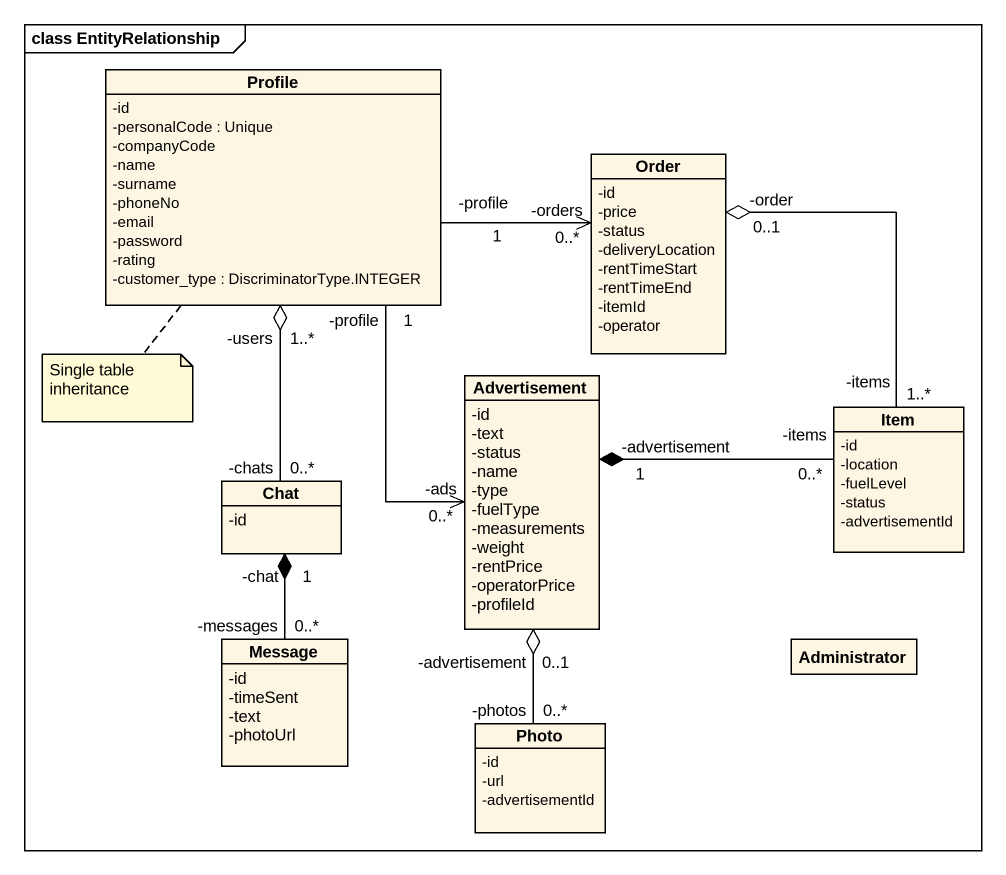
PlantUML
@startuml
mainframe class EntityRelationship
hide circle
hide empty members
skinparam classAttributeIconSize 0
class Profile {
  -id
  -personalCode : Unique
  -companyCode
  -name
  -surname
  -phoneNo
  -email
  -password
  -rating
  -customer_type : DiscriminatorType.INTEGER
}
class Order {
  -id
  -price
  -status
  -deliveryLocation
  -rentTimeStart
  -rentTimeEnd
  -itemId
  -operator
}
class Advertisement {
  -id
  -text
  -status
  -name
  -type
  -fuelType
  -measurements
  -weight
  -rentPrice
  -operatorPrice
  -profileId
}
class Item {
  -id
  -location
  -fuelLevel
  -status
  -advertisementId
}
class Chat {
  -id
}
class Message {
  -id
  -timeSent
  -text
  -photoUrl
}
class Administrator
class Photo {
  -id
  -url
  -advertisementId
}
Profile "-profile\n1" -right-> "-orders\n0..*" Order
Profile "1\n-profile" --> "-ads\n0..*" Advertisement
Profile "-users\n1..*" o-- "-chats\n0..*" Chat
Order "-order\n0..1" o-- "-items\n1..*" Item
Advertisement "1\n-advertisement" *-right- "-items\n0..*" Item
Advertisement "0..1\n-advertisement" o-- "0..*\n-photos" Photo
Chat "-chat\n1" *-- "-messages\n0..*" Message
note bottom of Profile : Single table inheritance
@enduml
